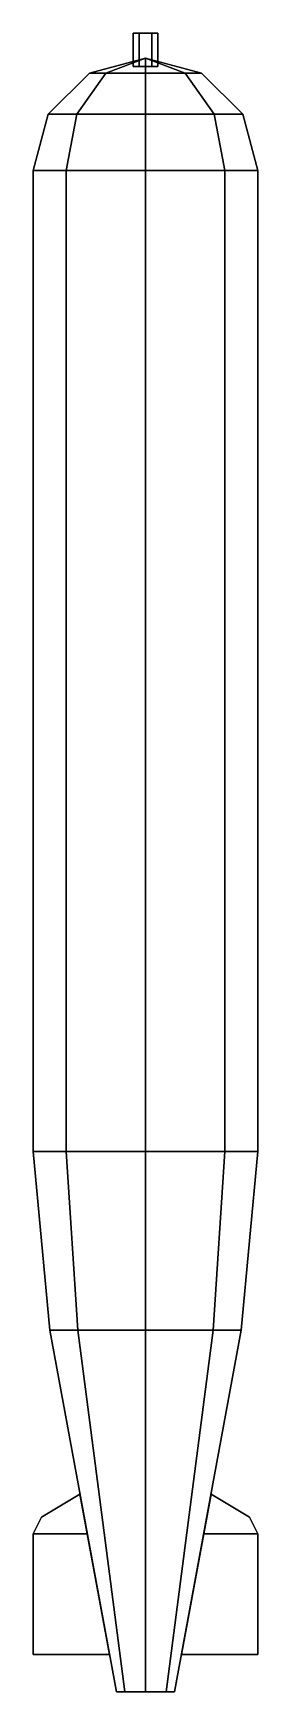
# Model space of a CAD drawing. Extents: x -0.27 to 0.27, y -1.99 to 2.
import ezdxf

# ---------------------------------------------------------------- set-up
doc = ezdxf.new("R2010")
doc.units = 0
doc.layers.add('TORPEDO', color=1, linetype='CONTINUOUS')

msp = doc.modelspace()

# ---------------------------------------------------------------- linework, layer by layer
at = {"layer": 'TORPEDO'}
for points in [[(-0.03, 1.92), (-0.015, 1.92, 0.026), (-0.015, 2, 0.026), (-0.03, 2)], [(-0.015, 1.92, -0.026), (-0.03, 1.92), (-0.03, 2), (-0.015, 2, -0.026)], [(-0.015, 2, 0.026), (0.015, 2, 0.026), (0.03, 2), (-0.03, 2)], [(-0.03, 2), (0.03, 2), (0.015, 2, -0.026), (-0.015, 2, -0.026)], [(-0.015, 1.92, 0.026), (0.015, 1.92, 0.026), (0.015, 2, 0.026), (-0.015, 2, 0.026)], [(0.015, 1.92, -0.026), (-0.015, 1.92, -0.026), (-0.015, 2, -0.026), (0.015, 2, -0.026)], [(0.015, 1.92, 0.026), (0.03, 1.92), (0.03, 2), (0.015, 2, 0.026)], [(0.03, 1.92), (0.015, 1.92, -0.026), (0.015, 2, -0.026), (0.03, 2)], [(0, 1.94), (-0.0955, 1.9038, -0.0955), (-0.135, 1.9038), (0, 1.94)], [(0, 1.94), (-0.135, 1.9038), (-0.0955, 1.9038, 0.0955), (0, 1.94)], [(0, 1.94), (0, 1.9038, -0.135), (-0.0955, 1.9038, -0.0955), (0, 1.94)], [(0, 1.94), (-0.0955, 1.9038, 0.0955), (0, 1.9038, 0.135), (0, 1.94)], [(0, 1.94), (0.135, 1.9038), (0.0955, 1.9038, -0.0955), (0, 1.94)], [(0, 1.94), (0.0955, 1.9038, -0.0955), (0, 1.9038, -0.135), (0, 1.94)], [(0, 1.94), (0, 1.9038, 0.135), (0.0955, 1.9038, 0.0955), (0, 1.94)], [(0, 1.94), (0.0955, 1.9038, 0.0955), (0.135, 1.9038), (0, 1.94)], [(-0.0955, 1.9038, -0.0955), (-0.1653, 1.805, -0.1653), (-0.2338, 1.805), (-0.135, 1.9038)], [(-0.135, 1.9038), (-0.2338, 1.805), (-0.1653, 1.805, 0.1653), (-0.0955, 1.9038, 0.0955)], [(0, 1.9038, -0.135), (0, 1.805, -0.2338), (-0.1653, 1.805, -0.1653), (-0.0955, 1.9038, -0.0955)], [(-0.0955, 1.9038, 0.0955), (-0.1653, 1.805, 0.1653), (0, 1.805, 0.2338), (0, 1.9038, 0.135)], [(0.0955, 1.9038, -0.0955), (0.1653, 1.805, -0.1653), (0, 1.805, -0.2338), (0, 1.9038, -0.135)], [(0, 1.9038, 0.135), (0, 1.805, 0.2338), (0.1653, 1.805, 0.1653), (0.0955, 1.9038, 0.0955)], [(0.135, 1.9038), (0.2338, 1.805), (0.1653, 1.805, -0.1653), (0.0955, 1.9038, -0.0955)], [(0.0955, 1.9038, 0.0955), (0.1653, 1.805, 0.1653), (0.2338, 1.805), (0.135, 1.9038)], [(-0.1653, 1.805, -0.1653), (-0.1909, 1.67, -0.1909), (-0.27, 1.67), (-0.2338, 1.805)], [(-0.2338, 1.805), (-0.27, 1.67), (-0.1909, 1.67, 0.1909), (-0.1653, 1.805, 0.1653)], [(0, 1.805, -0.2338), (0, 1.67, -0.27), (-0.1909, 1.67, -0.1909), (-0.1653, 1.805, -0.1653)], [(-0.1653, 1.805, 0.1653), (-0.1909, 1.67, 0.1909), (0, 1.67, 0.27), (0, 1.805, 0.2338)], [(0.1653, 1.805, -0.1653), (0.1909, 1.67, -0.1909), (0, 1.67, -0.27), (0, 1.805, -0.2338)], [(0, 1.805, 0.2338), (0, 1.67, 0.27), (0.1909, 1.67, 0.1909), (0.1653, 1.805, 0.1653)], [(0.2338, 1.805), (0.27, 1.67), (0.1909, 1.67, -0.1909), (0.1653, 1.805, -0.1653)], [(0.1653, 1.805, 0.1653), (0.1909, 1.67, 0.1909), (0.27, 1.67), (0.2338, 1.805)], [(-0.27, -0.69), (-0.1909, -0.69, 0.1909), (-0.1909, 1.67, 0.1909), (-0.27, 1.67)], [(-0.1909, -0.69, -0.1909), (-0.27, -0.69), (-0.27, 1.67), (-0.1909, 1.67, -0.1909)], [(-0.1909, -0.69, 0.1909), (0, -0.69, 0.27), (0, 1.67, 0.27), (-0.1909, 1.67, 0.1909)], [(0, -0.69, -0.27), (-0.1909, -0.69, -0.1909), (-0.1909, 1.67, -0.1909), (0, 1.67, -0.27)], [(0, -0.69, 0.27), (0.1909, -0.69, 0.1909), (0.1909, 1.67, 0.1909), (0, 1.67, 0.27)], [(0.1909, -0.69, -0.1909), (0, -0.69, -0.27), (0, 1.67, -0.27), (0.1909, 1.67, -0.1909)], [(0.1909, -0.69, 0.1909), (0.27, -0.69), (0.27, 1.67), (0.1909, 1.67, 0.1909)], [(0.27, -0.69), (0.1909, -0.69, -0.1909), (0.1909, 1.67, -0.1909), (0.27, 1.67)], [(-0.27, -0.69), (-0.1909, -0.69, -0.1909), (-0.1626, -1.12, -0.1626), (-0.23, -1.12)], [(-0.1909, -0.69, 0.1909), (-0.27, -0.69), (-0.23, -1.12), (-0.1626, -1.12, 0.1626)], [(-0.1909, -0.69, -0.1909), (0, -0.69, -0.27), (0, -1.12, -0.23), (-0.1626, -1.12, -0.1626)], [(0, -0.69, 0.27), (-0.1909, -0.69, 0.1909), (-0.1626, -1.12, 0.1626), (0, -1.12, 0.23)], [(0, -0.69, -0.27), (0.1909, -0.69, -0.1909), (0.1626, -1.12, -0.1626), (0, -1.12, -0.23)], [(0.1909, -0.69, 0.1909), (0, -0.69, 0.27), (0, -1.12, 0.23), (0.1626, -1.12, 0.1626)], [(0.1909, -0.69, -0.1909), (0.27, -0.69), (0.23, -1.12), (0.1626, -1.12, -0.1626)], [(0.27, -0.69), (0.1909, -0.69, 0.1909), (0.1626, -1.12, 0.1626), (0.23, -1.12)], [(-0.07, -1.99), (-0.0495, -1.99, 0.0495), (-0.1626, -1.12, 0.1626), (-0.23, -1.12)], [(-0.0495, -1.99, -0.0495), (-0.07, -1.99), (-0.23, -1.12), (-0.1626, -1.12, -0.1626)], [(-0.0495, -1.99, 0.0495), (0, -1.99, 0.07), (0, -1.12, 0.23), (-0.1626, -1.12, 0.1626)], [(0, -1.99, -0.07), (-0.0495, -1.99, -0.0495), (-0.1626, -1.12, -0.1626), (0, -1.12, -0.23)], [(0, -1.99, 0.07), (0.0495, -1.99, 0.0495), (0.1626, -1.12, 0.1626), (0, -1.12, 0.23)], [(0.0495, -1.99, -0.0495), (0, -1.99, -0.07), (0, -1.12, -0.23), (0.1626, -1.12, -0.1626)], [(0.0495, -1.99, 0.0495), (0.07, -1.99), (0.23, -1.12), (0.1626, -1.12, 0.1626)], [(0.07, -1.99), (0.0495, -1.99, -0.0495), (0.1626, -1.12, -0.1626), (0.23, -1.12)], [(-0.1575, -1.5145), (-0.1399, -1.61), (-0.27, -1.61), (-0.25, -1.57)], [(-0.25, -1.57), (-0.27, -1.61), (-0.1399, -1.61), (-0.1575, -1.5145)], [(0, -1.57, 0.25), (0, -1.61, 0.27), (0, -1.61, 0.1399), (0, -1.5145, 0.1575)], [(0, -1.5145, 0.1575), (0, -1.61, 0.1399), (0, -1.61, 0.27), (0, -1.57, 0.25)], [(0, -1.5145, -0.1575), (0, -1.61, -0.1399), (0, -1.61, -0.27), (0, -1.57, -0.25)], [(0, -1.57, -0.25), (0, -1.61, -0.27), (0, -1.61, -0.1399), (0, -1.5145, -0.1575)], [(0.1575, -1.5145), (0.1399, -1.61), (0.27, -1.61), (0.25, -1.57)], [(0.25, -1.57), (0.27, -1.61), (0.1399, -1.61), (0.1575, -1.5145)], [(-0.27, -1.61), (-0.27, -1.9), (-0.0866, -1.9), (-0.1399, -1.61)], [(-0.1399, -1.61), (-0.0866, -1.9), (-0.27, -1.9), (-0.27, -1.61)], [(0, -1.61, 0.1399), (0, -1.9, 0.0866), (0, -1.9, 0.27), (0, -1.61, 0.27)], [(0, -1.61, 0.27), (0, -1.9, 0.27), (0, -1.9, 0.0866), (0, -1.61, 0.1399)], [(0, -1.61, -0.27), (0, -1.9, -0.27), (0, -1.9, -0.0866), (0, -1.61, -0.1399)], [(0, -1.61, -0.1399), (0, -1.9, -0.0866), (0, -1.9, -0.27), (0, -1.61, -0.27)], [(0.27, -1.61), (0.27, -1.9), (0.0866, -1.9), (0.1399, -1.61)], [(0.1399, -1.61), (0.0866, -1.9), (0.27, -1.9), (0.27, -1.61)], [(-0.07, -1.99), (0.0495, -1.99, -0.0495), (0.07, -1.99), (-0.0495, -1.99, 0.0495)], [(-0.0495, -1.99, -0.0495), (0, -1.99, -0.07), (0.0495, -1.99, -0.0495), (-0.07, -1.99)], [(-0.0495, -1.99, 0.0495), (0.07, -1.99), (0.0495, -1.99, 0.0495), (0, -1.99, 0.07)]]:
    msp.add_3dface(points, dxfattribs=at)

doc.saveas('drawing.dxf')
